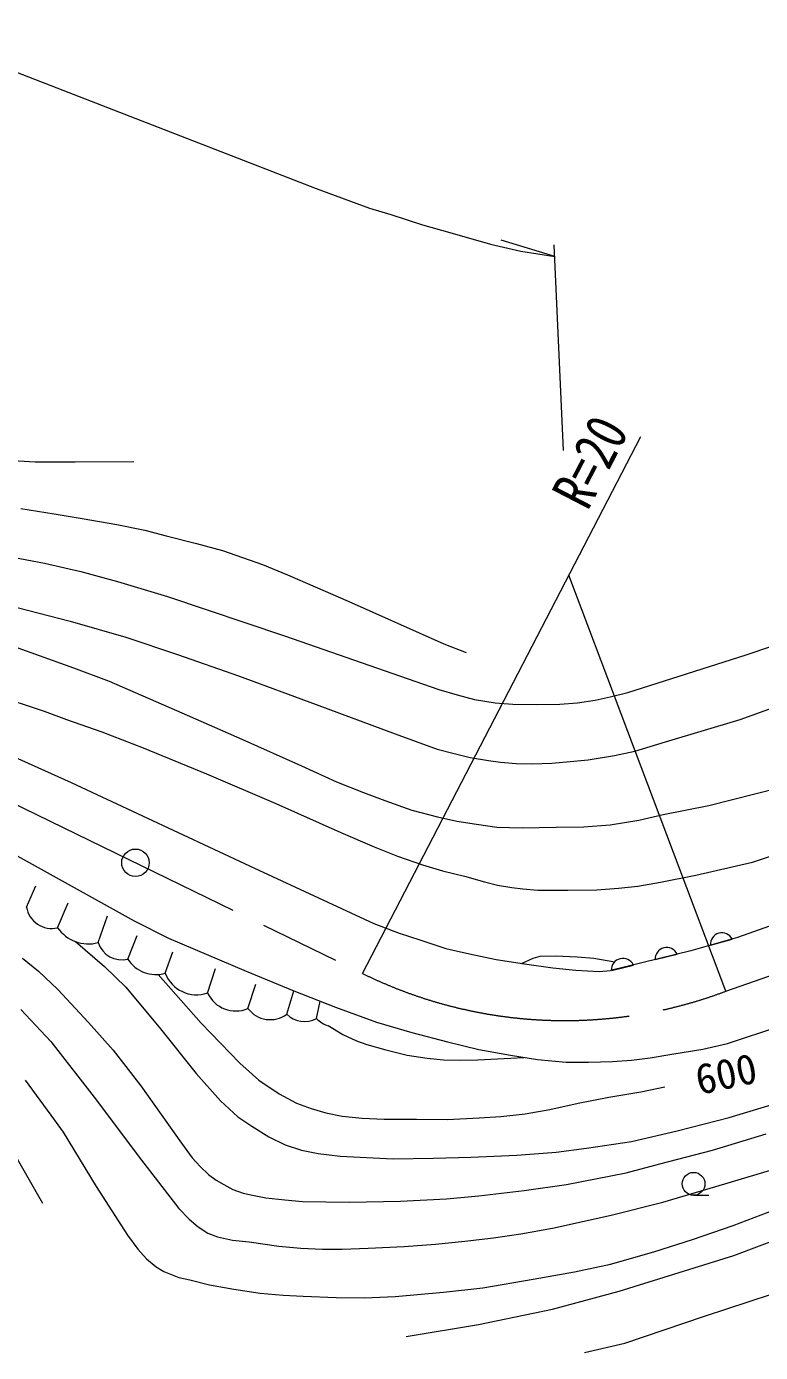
# Model space of a CAD drawing. Units: millimetres, scale not verified. Extents: x 40000 to 680000, y 20000 to 380000.
# Drawn here: x 459727 to 491842, y 268195 to 326254 of the extents above; entities that cross this region are included whole.
import ezdxf
from ezdxf.enums import TextEntityAlignment as Align

# ---------------------------------------------------------------- set-up
doc = ezdxf.new("R2010")
doc.units = ezdxf.units.MM
doc.header["$LTSCALE"] = 1000
doc.linetypes.add('CHAIN', pattern=[18.5, 12, -1.5, 3.5, -1.5])
for name, color, linetype, lineweight in [('M-BGD', 7, 'Continuous', 13), ('M-BMK', 2, 'CHAIN', 13), ('M-BMK-SRVR', 3, 'Continuous', 13), ('M-STR-HTXT', 7, 'Continuous', 13)]:
    doc.layers.add(name, color=color, linetype=linetype, lineweight=lineweight)
doc.styles.add('ＭＳ ゴシック', font='')
doc.styles.get('ＭＳ ゴシック').set_extended_font_data('MS Gothic')

msp = doc.modelspace()

# ---------------------------------------------------------------- linework, layer by layer
at = {"layer": 'M-BGD'}
for p, q in [((459727, 287699), (460139, 288632)), ((461084, 286793), (461544, 287890)), ((462860, 286140), (463264, 287307)), ((464160, 285421), (464574, 286450)), ((489651, 286026), (490605, 286294)), ((465790, 284800), (466122, 285745)), ((485319, 284924), (486281, 285160)), ((487232, 285395), (488193, 285636)), ((467648, 283935), (467994, 285004)), ((469416, 283258), (469765, 284320)), ((471113, 283005), (471418, 284027)), ((472412, 282820), (472580, 283577)), ((488914, 275080), (489581, 275080))]:
    msp.add_line(p, q, dxfattribs=at)
for points in [[(457899, 307322), (460108, 307197), (461852, 307197), (464422, 307204)], [(459473, 305151), (460938, 304923), (462165, 304710), (463677, 304450), (464903, 304195), (465843, 303946), (467160, 303612), (468307, 303304), (470058, 302696), (471146, 302240), (472362, 301725), (473801, 301088), (477989, 299217), (478960, 298849)], [(458036, 303223), (460517, 302749), (462107, 302393), (463710, 301954), (465894, 301301), (471017, 299577), (477771, 297228), (478574, 296990), (479332, 296780), (480236, 296640), (481012, 296582), (482050, 296570), (483059, 296576), (483829, 296640), (484602, 296763), (485267, 296897), (486031, 297089), (491216, 298736), (498441, 301176)], [(442876, 301083), (449530, 298505), (454689, 296295), (461678, 293148), (469481, 289508), (474929, 286984), (476027, 286560), (476943, 286262), (478073, 285889), (479106, 285644), (480270, 285409), (481516, 285206), (482752, 285036), (483768, 284939), (484780, 284884), (485285, 284916)], [(457494, 301276), (461633, 300211), (464075, 299515), (466326, 298757), (469008, 297821), (472399, 296568), (475860, 295280), (477699, 294605), (478433, 294417), (479137, 294253), (479939, 294110), (480463, 294036), (481153, 293983), (481857, 293977), (482708, 293998), (483354, 294055), (484305, 294145), (485450, 294334), (486340, 294528), (487679, 294927), (490952, 295914), (494989, 297367)], [(459341, 299044), (461786, 298171), (463339, 297590), (466523, 296208), (469148, 295055), (471759, 293881), (473285, 293182), (474466, 292710), (475401, 292365), (476591, 291947), (477708, 291648), (478553, 291466), (479412, 291327), (480311, 291200), (481419, 291173), (482900, 291191), (484117, 291209), (485261, 291300), (486524, 291500), (487591, 291745), (489580, 292145), (492632, 292916)], [(458275, 297000), (460500, 296280), (461470, 295913), (463021, 295365), (464830, 294669), (467599, 293530), (470632, 292226), (473482, 290956), (474943, 290341), (475953, 289929), (477046, 289550), (477929, 289289), (478892, 289047), (479763, 288810), (480331, 288660), (480959, 288548), (481444, 288492), (482103, 288443), (483414, 288443), (484687, 288458), (485633, 288521), (486477, 288607), (487469, 288794), (489016, 289099), (491486, 289664), (493972, 290498)], [(529247, 284192), (528847, 284628), (523327, 289706), (522457, 290426), (521833, 290873), (520315, 291829), (518316, 292965), (516908, 293450), (516647, 293513), (515916, 293603), (515519, 293609), (514406, 293652), (513304, 293606), (511947, 293473), (510941, 293283), (509656, 292952), (507435, 292253), (490843, 286361), (488794, 285786), (486705, 285264), (485285, 284916)], [(458795, 290234), (464438, 287090), (465942, 286340), (469344, 284885), (471418, 284027), (473244, 283319), (475044, 282658), (476590, 282199), (478146, 281791), (479512, 281462), (480899, 281212), (482089, 281022), (483336, 280912), (484314, 280902), (485371, 280932), (486204, 280992), (487012, 281101), (487959, 281251), (489326, 281470), (490393, 281729), (492687, 282487)], [(461869, 286187), (463134, 285096), (464068, 284191), (465590, 282368), (467153, 280405), (468221, 279218), (468966, 278513), (469590, 278100), (470335, 277638), (471050, 277285), (471753, 277060), (472490, 276902), (473446, 276793), (475766, 276669), (477529, 276705), (479171, 276744), (481188, 276838), (482904, 276970), (484233, 277134), (486204, 277439), (488198, 277900), (490477, 278487), (492645, 279146)], [(459546, 285462), (460246, 284894), (461092, 284090), (462439, 282639), (463522, 281438), (464728, 279872), (466512, 277354), (466972, 276714), (467319, 276342), (467687, 275981), (468021, 275743), (468366, 275556), (468754, 275338), (469199, 275171), (469615, 275081), (470202, 274970), (471030, 274875), (471805, 274805), (473839, 274775), (476086, 274822), (478103, 274923), (479523, 275059), (481497, 275289), (483355, 275552), (485959, 276062), (487435, 276455), (489749, 277059), (492092, 277775)], [(481386, 285228), (481895, 285459), (482208, 285541), (482879, 285556), (483836, 285513), (484551, 285463), (485465, 285303)], [(465487, 284745), (467365, 282612), (469064, 280858), (469890, 280114), (470783, 279526), (471539, 279114), (472186, 278883), (472825, 278681), (473538, 278540), (474420, 278459), (475382, 278412), (476794, 278410), (478131, 278401), (479526, 278469), (480482, 278528), (481545, 278650), (482622, 278829), (483865, 279115), (485201, 279373), (486605, 279607), (487651, 279820)], [(439844, 283916), (442993, 283802), (445532, 283746), (448029, 283646), (449760, 283505), (450951, 283292), (452199, 283008), (453419, 282540), (454455, 281973), (455249, 281463), (456086, 280768), (457347, 279424), (458150, 278409), (459202, 276876), (460432, 274737)], [(459473, 283216), (460785, 281813), (462789, 279247), (464615, 276804), (466385, 274502), (466843, 274037), (467243, 273695), (467657, 273419), (468087, 273266), (468741, 273114), (469469, 273041), (470762, 272848), (471729, 272768), (472675, 272725), (473540, 272725), (474682, 272768), (476246, 272834), (477618, 272943), (478905, 273067), (480156, 273212), (481349, 273387), (482738, 273641), (485302, 274209), (487569, 274774), (490284, 275578), (492579, 276264)], [(472929, 282505), (473574, 282117), (474167, 281835), (474612, 281679), (475445, 281445), (476387, 281208), (477259, 281082), (477971, 281012), (478668, 280992), (479477, 281006), (481494, 281117)], [(459663, 280116), (460786, 278588), (461334, 277842), (462776, 275460), (464142, 273332), (464595, 272715), (464972, 272301), (465406, 271943), (465736, 271746), (466393, 271482), (466865, 271380), (467740, 271163), (468791, 270967), (469957, 270788), (470957, 270698), (471826, 270657), (473274, 270609), (474515, 270594), (475864, 270650), (477976, 270829), (479690, 271023), (481892, 271403), (483704, 271731), (485281, 272067), (487169, 272602), (488867, 273145), (490647, 273757), (494316, 275158)], [(476341, 268898), (479498, 269416), (482740, 270086), (485659, 270885), (490674, 272441), (494933, 274040), (494934, 274040)], [(484135, 268195), (485910, 268610), (489393, 269787), (492329, 270748)]]:
    msp.add_lwpolyline(points, dxfattribs=at)
msp.add_circle((488914, 275580), 500, dxfattribs=at)
for centre, radius, start, end in [((460825, 287875), 1112, 189.07887, 283.5124), ((462438, 287734), 1648, 214.78279, 284.81021), ((490154, 286066), 505, 26.86125, 184.51944), ((463890, 286467), 1081, 197.61086, 284.51293), ((487736, 285421), 505, 25.20039, 182.85858), ((465384, 286182), 1440, 211.88169, 286.40474), ((485823, 284947), 505, 24.9457, 182.60389), ((467171, 285339), 1482, 201.30751, 288.77106), ((468882, 284508), 1360, 204.93545, 293.11397), ((470391, 283985), 1217, 216.69971, 306.37973), ((471886, 283779), 1094, 225.03634, 298.71177), ((473260, 283631), 1174, 223.72593, 253.58549)]:
    msp.add_arc(centre, radius, start, end, dxfattribs=at)
at = {"layer": 'M-BMK'}
for p, q in [((457968, 292821), (474429, 284792)), ((490332, 284015), (510005, 290955))]:
    msp.add_line(p, q, dxfattribs=at)
msp.add_arc((483275, 302729), 20000, 243.75021, 290.66027, dxfattribs=at)
at = {"layer": 'M-BMK-SRVR'}
msp.add_circle((464491, 289639), 600, dxfattribs=at)
at = {"layer": 'M-STR-HTXT'}
for p, q in [((482843, 316185), (480493, 316895)), ((483224, 307690), (482820, 316695)), ((474429, 284792), (486601, 308296)), ((490332, 284015), (483462, 302234))]:
    msp.add_line(p, q, dxfattribs=at)
msp.add_lwpolyline([(454123, 326254), (472406, 319157), (474727, 318307), (475665, 318021), (477048, 317574), (478249, 317229), (480032, 316717), (481359, 316415), (482843, 316185)], dxfattribs=at)

# ---------------------------------------------------------------- texts
at = {"layer": 'M-BGD', "style": 'ＭＳ ゴシック'}
msp.add_text('600', height=1320, rotation=12.145, dxfattribs=at).set_placement((490337, 280398), align=Align.MIDDLE_CENTER)
at = {"layer": 'M-STR-HTXT', "style": 'ＭＳ ゴシック', "width": 0.8}
msp.add_text('R=20', height=1833, rotation=62.622, dxfattribs=at).set_placement((486601, 308296), align=Align.BOTTOM_RIGHT)

doc.saveas('drawing.dxf')
